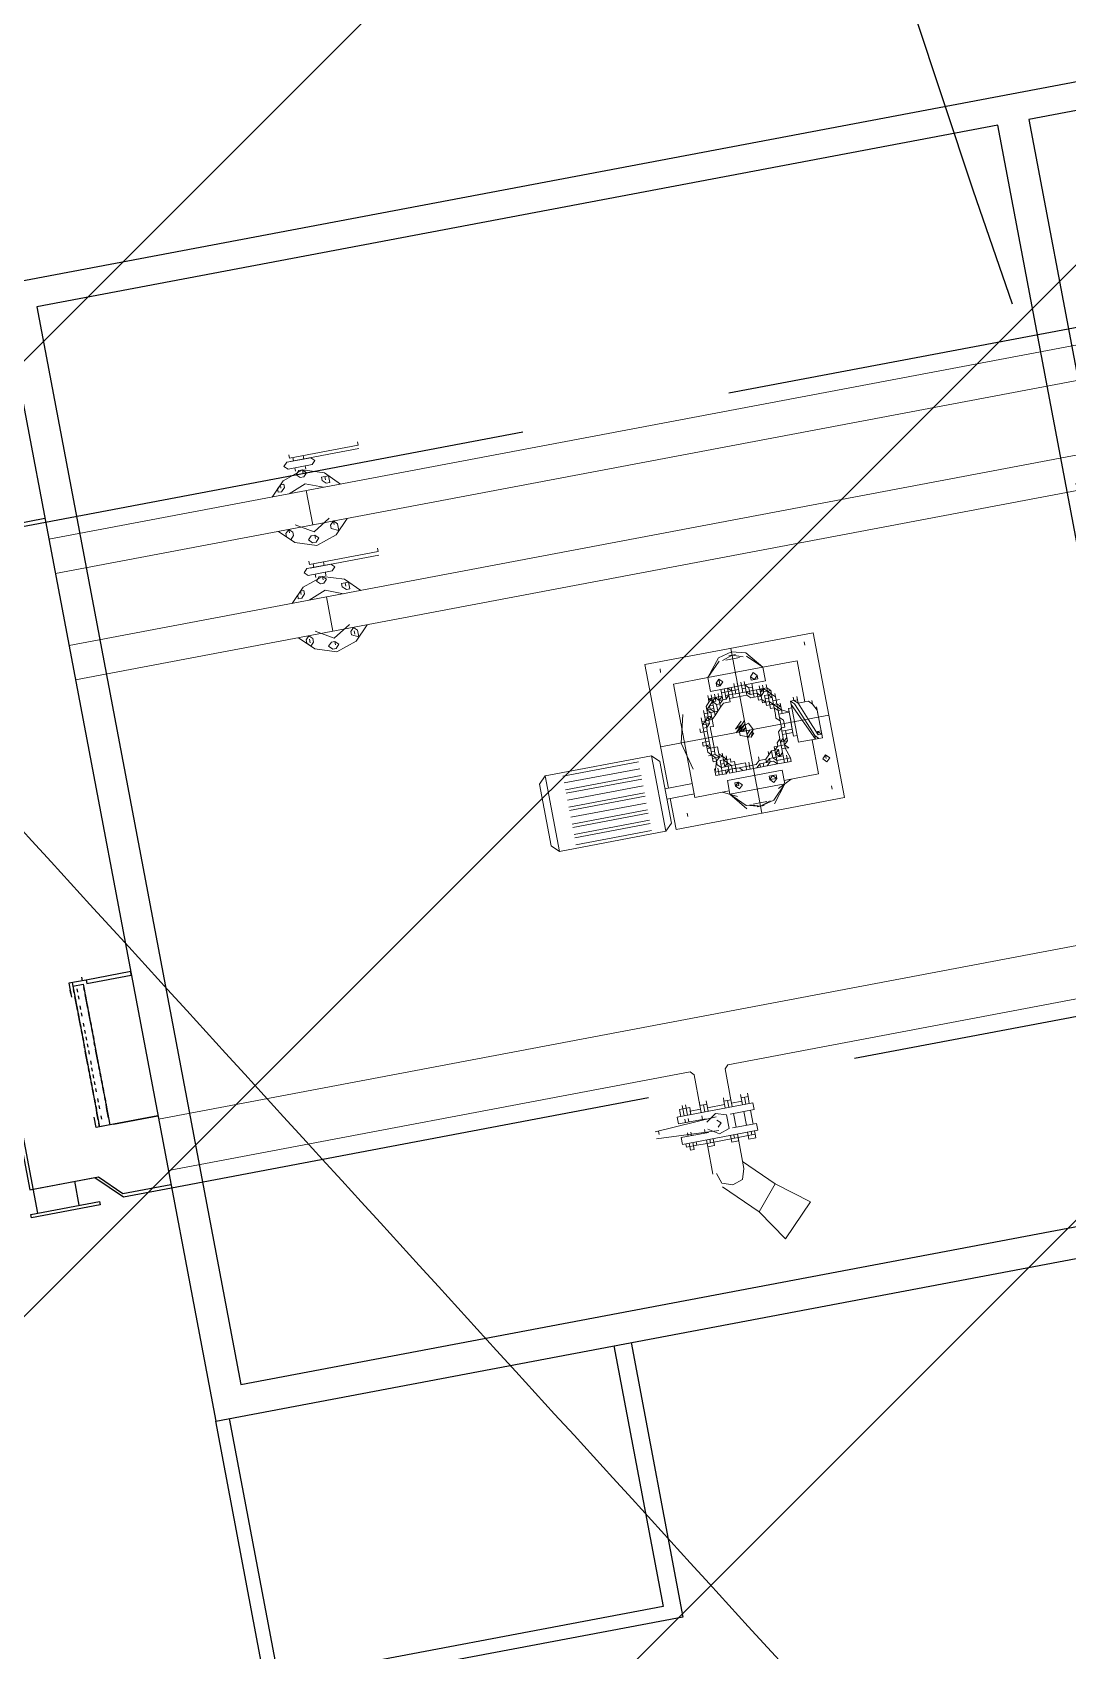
# Model space of a CAD drawing. Extents: x 407440 to 411585, y 6041728 to 6045069.
# Drawn here: x 410417.58 to 410434.59, y 6044292.09 to 6044318.69 of the extents above; entities that cross this region are included whole.
import ezdxf

# ---------------------------------------------------------------- set-up
doc = ezdxf.new("R2010")
doc.units = 0
doc.header["$LTSCALE"] = 5
doc.linetypes.add('foc-TIELINE', pattern=[1.875, 1.25, -0.625])
doc.layers.add('C-WS-T', color=13, linetype='Continuous', lineweight=9)
for name, color, linetype in [('P-BUFFER-PURPLE', 187, 'foc-TIELINE'), ('P-PROPOSED-EXISTING-H', 59, 'Continuous'), ('T-TIE', 201, 'foc-TIELINE')]:
    doc.layers.add(name, color=color, linetype=linetype)
doc.styles.add('80CG', font='ARIALN.TTF', dxfattribs={"height": 10})
doc.dimstyles.new('Compass 5 000', dxfattribs={"dimscale": 5, "dimtxt": 9, "dimasz": 2, "dimexe": 0.2, "dimexo": 0.0625, "dimgap": 0.5, "dimtad": 0, "dimtih": 1, "dimtoh": 1, "dimzin": 0, "dimdsep": 46, "dimtxsty": '80CG', "dimcen": 0.1, "dimse1": 1, "dimse2": 1, "dimclrd": 256, "dimclrt": 256, "dimaunit": 1, "dimadec": 4, "dimazin": 0, "dimtfac": 0.06, "dimtofl": 0, "dimtmove": 0, "dimatfit": 1, "dimfxl": 0.2, "dimtolj": 1, "dimtzin": 0, "dimlwd": -1, "dimarcsym": 0})

# ---------------------------------------------------------------- blocks, each defined once
blk = doc.blocks.new('P-RIG-877')
at = {"layer": 'T-TIE', "linetype": 'ByBlock', "lineweight": 25}
for points in [[(-5.7404, 0.0459), (-9.5405, 0.0459), (-9.5405, -12.2844), (-5.7404, -12.2844)], [(-5.8437, -7.5773), (-9.4486, -7.5773), (-9.4486, -8.8631), (-5.8437, -8.8631)], [(-9.4486, -8.9665), (-9.4486, -12.1811), (-5.8437, -12.1811), (-5.8437, -8.9665)], [(-7.2329, -12.2844), (-7.2443, -12.2844), (-7.2443, -12.4336), (-7.2329, -12.4336)], [(-7.2214, -12.4451), (-7.2099, -12.4451)], [(-7.2214, -12.4451), (-7.2099, -12.4451)], [(-7.164, -12.4451), (-7.1525, -12.4451)], [(-7.164, -12.4451), (-7.1525, -12.4451)], [(-7.141, -12.4451), (-7.1295, -12.4451)], [(-7.1066, -12.4451), (-7.0951, -12.4451)], [(-7.0836, -12.4451), (-7.0721, -12.4451)], [(-7.0836, -12.4451), (-7.0721, -12.4451)], [(-7.0606, -12.4451), (-7.0492, -12.4451)], [(-7.0606, -12.4451), (-7.0492, -12.4451)], [(-7.0377, -12.4451), (-7.0262, -12.4451)], [(-7.0377, -12.4451), (-7.0262, -12.4451)], [(-7.0147, -12.4451), (-7.0032, -12.4451)], [(-7.0147, -12.4451), (-7.0032, -12.4451)], [(-6.9573, -12.4451), (-6.9458, -12.4451)], [(-6.9573, -12.4451), (-6.9458, -12.4451)], [(-6.9344, -12.4451), (-6.9229, -12.4451)], [(-6.9344, -12.4451), (-6.9229, -12.4451)], [(-6.9114, -12.4451), (-6.8999, -12.4451)], [(-6.9114, -12.4451), (-6.8999, -12.4451)], [(-6.854, -12.4451), (-6.8425, -12.4451)], [(-6.854, -12.4451), (-6.8425, -12.4451)], [(-6.831, -12.4451), (-6.8196, -12.4451)], [(-7.2214, -12.4796), (-7.2099, -12.4796)], [(-7.2214, -12.4796), (-7.2099, -12.4796)], [(-7.0836, -12.4796), (-7.0721, -12.4796)], [(-7.0836, -12.4796), (-7.0721, -12.4796)], [(-7.0606, -12.4796), (-7.0492, -12.4796)], [(-7.0606, -12.4796), (-7.0492, -12.4796)], [(-7.0377, -12.4796), (-7.0262, -12.4796)], [(-7.0377, -12.4796), (-7.0262, -12.4796)], [(-6.9573, -12.4796), (-6.9458, -12.4796)], [(-6.9573, -12.4796), (-6.9458, -12.4796)], [(-6.9344, -12.4796), (-6.9229, -12.4796)], [(-6.9344, -12.4796), (-6.9229, -12.4796)], [(-6.9114, -12.4796), (-6.8999, -12.4796)], [(-6.9114, -12.4796), (-6.8999, -12.4796)], [(-6.8884, -12.4796), (-6.877, -12.4796)], [(-6.8884, -12.4796), (-6.877, -12.4796)], [(-6.854, -12.4796), (-6.8425, -12.4796)], [(-6.854, -12.4796), (-6.8425, -12.4796)], [(-6.5096, -12.5255), (-6.5096, -12.7551), (-6.5211, -12.7551), (-6.5211, -12.5255)]]:
    blk.add_lwpolyline(points, close=True, dxfattribs=at)
at = {"layer": 'T-TIE', "linetype": 'ByBlock', "lineweight": 18}
for points in [[(-6.7507, -12.2844), (-6.7507, -6.831), (-6.2226, -6.6473), (-6.2226, -0.62)], [(-6.5785, -10.413), (-6.5785, -7.4854)], [(-7.474, -10.436), (-7.3706, -10.436), (-7.3706, -9.8734), (-7.9217, -9.8734), (-7.9217, -10.436), (-7.5084, -10.436)], [(-7.6462, -10.436), (-7.6462, -9.8734)], [(-7.8873, -9.9079), (-7.8987, -9.9079)], [(-7.5888, -9.9308), (-7.6462, -9.9538), (-7.5888, -9.9308), (-7.5773, -9.9308), (-7.5773, -9.9194), (-7.5888, -9.9308), (-7.5773, -9.9194), (-7.5773, -9.9079), (-7.5888, -9.9079), (-7.6002, -9.9194), (-7.5888, -9.9079), (-7.5888, -9.9194), (-7.6462, -9.9423), (-7.7036, -9.9653), (-7.7036, -9.9423), (-7.8413, -9.9423), (-7.8413, -10.0571)], [(-7.7151, -9.9423), (-7.7036, -9.9423), (-7.7036, -9.9308), (-7.6921, -9.9194), (-7.7036, -9.9194)], [(-7.7151, -9.9882), (-7.7036, -9.9768), (-7.7151, -9.9882), (-7.7036, -9.9882), (-7.5773, -9.9308), (-7.5773, -9.9768), (-7.5773, -9.9882), (-7.6002, -9.9882), (-7.5888, -9.9882)], [(-7.6691, -9.9079), (-7.6921, -9.9194), (-7.6691, -9.9079)], [(-7.6806, -9.9079), (-7.6691, -9.9079)], [(-7.6462, -9.9079), (-7.6347, -9.9079), (-7.6232, -9.9079), (-7.6117, -9.9079), (-7.6002, -9.9079), (-7.5888, -9.9079), (-7.6002, -9.9079), (-7.6117, -9.9079)], [(-7.5773, -9.9423), (-7.4625, -9.9423), (-7.4625, -10.0571)], [(-7.4051, -9.9079), (-7.4166, -9.9079)], [(-7.7265, -9.9768), (-7.7151, -9.9768), (-7.7151, -9.9653), (-7.7265, -9.9653)], [(-7.6806, -9.9997), (-7.6691, -9.9997), (-7.6921, -9.9997), (-7.6921, -9.9882), (-7.7036, -9.9882), (-7.7151, -9.9882), (-7.7151, -9.9768), (-7.7036, -9.9653), (-7.7151, -9.9653), (-7.7036, -9.9653), (-7.7151, -9.9653), (-7.7036, -9.9653)], [(-7.7036, -9.9768), (-7.6462, -9.9538), (-7.7036, -9.9768)], [(-7.6232, -10.0342), (-7.6347, -10.0342), (-7.6232, -10.0456), (-7.6117, -10.0456), (-7.6002, -10.0456), (-7.5888, -10.0456), (-7.6002, -10.0342), (-7.6117, -10.0342), (-7.6232, -10.0342), (-7.6232, -10.0112), (-7.6232, -9.9997), (-7.6002, -9.9997), (-7.6002, -9.9882), (-7.6921, -9.9882)], [(-7.5199, -10.0342), (-7.5314, -10.0342), (-7.5314, -10.0227), (-7.5658, -10.0342), (-7.5773, -10.0342), (-7.5658, -10.0227), (-7.5658, -10.0342), (-7.5773, -10.0342), (-7.5888, -10.0227), (-7.5888, -10.0342), (-7.5888, -10.0227), (-7.5888, -10.0342), (-7.6002, -10.0227), (-7.5888, -10.0227), (-7.5888, -10.0342), (-7.6002, -10.0342), (-7.6117, -10.0342), (-7.6232, -10.0342), (-7.6117, -10.0342), (-7.6117, -10.0227), (-7.6117, -9.9997), (-7.6347, -9.9997), (-7.6232, -9.9997), (-7.6691, -9.9997), (-7.6462, -9.9997), (-7.6576, -9.9997), (-7.6806, -9.9997), (-7.6921, -9.9997)], [(-7.6232, -9.9997), (-7.6462, -9.9997), (-7.6347, -9.9997), (-7.6462, -9.9997)], [(-7.761, -10.0456), (-7.7495, -10.0456), (-7.761, -10.0456), (-7.761, -10.0571), (-7.7725, -10.0686), (-7.761, -10.0571), (-7.7725, -10.0571), (-7.761, -10.0456), (-7.761, -10.0571), (-7.7725, -10.0571), (-7.7725, -10.0686), (-7.761, -10.0686), (-7.7725, -10.0801), (-7.7725, -10.0686), (-7.761, -10.0801), (-7.7725, -10.0801), (-7.7839, -10.0801)], [(-7.738, -10.0686), (-7.7495, -10.0686), (-7.738, -10.0686), (-7.7265, -10.0686), (-7.7151, -10.0686), (-7.7151, -10.0571), (-7.7036, -10.0571), (-7.7036, -10.0456), (-7.7151, -10.0456), (-7.7036, -10.0342), (-7.7151, -10.0342), (-7.7036, -10.0342), (-7.7036, -10.0227), (-7.7036, -10.0342), (-7.7036, -10.0227), (-7.7036, -10.0342), (-7.6921, -10.0227), (-7.6806, -10.0227), (-7.6921, -10.0227)], [(-7.7151, -10.0227), (-7.7036, -10.0227), (-7.6921, -10.0227), (-7.7036, -10.0227), (-7.7151, -10.0342), (-7.7265, -10.0342), (-7.7265, -10.0227), (-7.7265, -10.0342), (-7.7151, -10.0342), (-7.7151, -10.0456), (-7.7265, -10.0456), (-7.738, -10.0456), (-7.7495, -10.0571), (-7.738, -10.0571), (-7.738, -10.0456), (-7.738, -10.0571)], [(-7.7495, -10.0456), (-7.738, -10.0342), (-7.7495, -10.0342)], [(-7.738, -10.0456), (-7.7495, -10.0456)], [(-7.738, -10.0456), (-7.7495, -10.0456)], [(-7.7265, -10.0456), (-7.738, -10.0456)], [(-7.7265, -10.0456), (-7.738, -10.0456)], [(-7.7151, -10.0571), (-7.7265, -10.0571), (-7.7151, -10.0456), (-7.7151, -10.0571), (-7.7036, -10.0571), (-7.7036, -10.0456), (-7.6921, -10.0456), (-7.6806, -10.0456), (-7.6921, -10.0456)], [(-7.7036, -10.0456), (-7.7151, -10.0456)], [(-7.7151, -10.0456), (-7.7036, -10.0456), (-7.7151, -10.0456)], [(-7.6921, -10.0342), (-7.6806, -10.0342), (-7.6691, -10.0342), (-7.6576, -10.0227), (-7.6462, -10.0227), (-7.6347, -10.0227), (-7.6347, -10.0342), (-7.6462, -10.0342), (-7.6576, -10.0342), (-7.6691, -10.0456), (-7.6806, -10.0456)], [(-7.6806, -10.0227), (-7.6806, -10.0342), (-7.6691, -10.0342), (-7.6576, -10.0342)], [(-7.6002, -10.0342), (-7.6117, -10.0342), (-7.6117, -10.0227), (-7.6232, -10.0227)], [(-7.6002, -10.0456), (-7.6117, -10.0456), (-7.6232, -10.0456)], [(-7.6002, -10.0227), (-7.6117, -10.0227), (-7.6002, -10.0227)], [(-7.5658, -10.0686), (-7.5658, -10.0571), (-7.5543, -10.0686), (-7.5658, -10.0686), (-7.5773, -10.0686), (-7.5658, -10.0686), (-7.5543, -10.0686), (-7.5658, -10.0686), (-7.5773, -10.0571), (-7.5888, -10.0571), (-7.6002, -10.0456), (-7.5888, -10.0456), (-7.5888, -10.0342)], [(-7.5773, -10.0342), (-7.5888, -10.0342), (-7.5773, -10.0342)], [(-7.5773, -10.0686), (-7.5773, -10.0571), (-7.5888, -10.0571), (-7.5773, -10.0571), (-7.5773, -10.0456), (-7.5888, -10.0456), (-7.5773, -10.0456), (-7.5888, -10.0456)], [(-7.5658, -10.0342), (-7.5658, -10.0456), (-7.5773, -10.0456), (-7.5773, -10.0342)], [(-7.5543, -10.0456), (-7.5428, -10.0571), (-7.5543, -10.0571)], [(-7.5314, -10.0227), (-7.5199, -10.0227), (-7.5199, -10.0686), (-7.5314, -10.0686), (-7.5428, -10.0686)], [(-7.5428, -10.0342), (-7.5314, -10.0342), (-7.5314, -10.0686), (-7.5314, -10.0571)], [(-7.5199, -10.0456), (-7.5314, -10.0456), (-7.5428, -10.0456)], [(-7.4395, -10.0801), (-7.4625, -10.0342)], [(-7.8413, -10.2408), (-7.8413, -10.0571), (-7.8987, -10.103), (-7.9102, -10.149), (-7.8987, -10.1949), (-7.8413, -10.2408), (-7.8873, -10.1949)], [(-7.4625, -10.2408), (-7.4625, -10.3556), (-7.8413, -10.3556), (-7.8413, -10.2408), (-7.7954, -10.2408), (-7.7954, -10.1604), (-7.7839, -10.1604), (-7.7725, -10.1604), (-7.7725, -10.149), (-7.7839, -10.149), (-7.7954, -10.149), (-7.7839, -10.149), (-7.7839, -10.1604), (-7.7954, -10.1604), (-7.7839, -10.1604), (-7.7954, -10.1604), (-7.8069, -10.1604), (-7.7954, -10.1604), (-7.7954, -10.0571), (-7.8413, -10.0571), (-7.8873, -10.103)], [(-7.7495, -10.103), (-7.761, -10.103), (-7.7839, -10.103), (-7.7725, -10.103), (-7.7725, -10.1145), (-7.7725, -10.103), (-7.761, -10.103), (-7.761, -10.1145), (-7.7725, -10.126), (-7.7725, -10.1375), (-7.7839, -10.1375), (-7.7725, -10.1375), (-7.7839, -10.1375), (-7.7954, -10.1375), (-7.8069, -10.1375), (-7.7954, -10.1375), (-7.7839, -10.1375), (-7.7839, -10.126), (-7.7954, -10.126), (-7.8069, -10.126), (-7.7954, -10.126), (-7.7839, -10.126), (-7.7725, -10.126), (-7.7725, -10.1375), (-7.7725, -10.149), (-7.761, -10.149), (-7.761, -10.1604), (-7.761, -10.1719), (-7.761, -10.1834), (-7.7725, -10.1834), (-7.761, -10.1949), (-7.7725, -10.1949), (-7.7839, -10.1949), (-7.7725, -10.1949), (-7.7839, -10.1949), (-7.7839, -10.1834), (-7.7839, -10.1719), (-7.7954, -10.1834), (-7.7839, -10.1834), (-7.7725, -10.1834), (-7.7839, -10.1834), (-7.7725, -10.1834), (-7.7725, -10.1949), (-7.761, -10.1949)], [(-7.761, -10.149), (-7.761, -10.1375), (-7.761, -10.126), (-7.7725, -10.126), (-7.7725, -10.1145), (-7.7839, -10.1145), (-7.7839, -10.103), (-7.7954, -10.103), (-7.7839, -10.103), (-7.7725, -10.103), (-7.7725, -10.0916), (-7.7725, -10.103)], [(-7.761, -10.0686), (-7.761, -10.0571), (-7.761, -10.0686), (-7.7725, -10.0686), (-7.7839, -10.0686), (-7.7725, -10.0686), (-7.761, -10.0686), (-7.7495, -10.0801), (-7.7495, -10.0916), (-7.738, -10.0916), (-7.738, -10.0801), (-7.7265, -10.0686), (-7.7265, -10.0801), (-7.738, -10.0801), (-7.7495, -10.0801), (-7.761, -10.0801), (-7.7495, -10.0801)], [(-7.7725, -10.0571), (-7.7839, -10.0571)], [(-7.7725, -10.0571), (-7.7839, -10.0571)], [(-7.761, -10.103), (-7.7839, -10.103), (-7.761, -10.103)], [(-7.7725, -10.0801), (-7.7495, -10.0801), (-7.761, -10.0916), (-7.7495, -10.0916), (-7.761, -10.0916), (-7.7495, -10.0916), (-7.7495, -10.103), (-7.7495, -10.1145), (-7.761, -10.126)], [(-7.7725, -10.0916), (-7.761, -10.0916)], [(-7.761, -10.103), (-7.761, -10.1145)], [(-7.7495, -10.0571), (-7.7495, -10.0686), (-7.7495, -10.0571)], [(-7.7265, -10.0686), (-7.7265, -10.0571), (-7.738, -10.0571), (-7.7495, -10.0571)], [(-7.7495, -10.0686), (-7.738, -10.0686), (-7.7495, -10.0686)], [(-7.738, -10.0686), (-7.738, -10.0571), (-7.738, -10.0686)], [(-7.5543, -10.0686), (-7.5543, -10.0571), (-7.5428, -10.0571), (-7.5543, -10.0571), (-7.5658, -10.0571)], [(-7.5658, -10.0801), (-7.5658, -10.0686), (-7.5658, -10.0801)], [(-7.5543, -10.0916), (-7.5658, -10.0801), (-7.5543, -10.0801), (-7.5428, -10.0801)], [(-7.5543, -10.0801), (-7.5658, -10.0801)], [(-7.5314, -10.0916), (-7.5428, -10.0916), (-7.5314, -10.0916), (-7.5314, -10.103), (-7.5428, -10.103), (-7.5543, -10.0916), (-7.5658, -10.0916)], [(-7.5314, -10.126), (-7.5199, -10.126), (-7.5199, -10.1375), (-7.5314, -10.126), (-7.5314, -10.1145), (-7.5199, -10.1145), (-7.5199, -10.126), (-7.5199, -10.103), (-7.5199, -10.2064), (-7.5199, -10.1719), (-7.5199, -10.1834), (-7.5314, -10.1949), (-7.5314, -10.1834), (-7.5314, -10.1719), (-7.5428, -10.1719), (-7.5428, -10.1834), (-7.5428, -10.1949), (-7.5428, -10.2064), (-7.5543, -10.2064), (-7.5543, -10.2178), (-7.5658, -10.2178), (-7.5658, -10.2293), (-7.5543, -10.2293), (-7.5658, -10.2408)], [(-7.5428, -10.0916), (-7.5428, -10.0801), (-7.5428, -10.0916), (-7.5314, -10.103), (-7.5314, -10.0801), (-7.5199, -10.0686), (-7.5199, -10.0801), (-7.5199, -10.0916), (-7.5199, -10.103), (-7.5314, -10.0916), (-7.5314, -10.0801)], [(-7.5428, -10.126), (-7.5428, -10.1145), (-7.5428, -10.103)], [(-7.5314, -10.103), (-7.5314, -10.1145), (-7.5314, -10.103)], [(-7.3936, -10.1949), (-7.451, -10.2408), (-7.4051, -10.1949), (-7.3936, -10.149), (-7.4051, -10.103), (-7.451, -10.0571), (-7.3936, -10.103)], [(-7.9217, -10.149), (-7.3706, -10.149)], [(-7.8873, -10.1145), (-7.8987, -10.149), (-7.8873, -10.1834)], [(-7.8987, -10.1604), (-7.8987, -10.1375)], [(-7.8873, -10.126), (-7.8873, -10.1719), (-7.8873, -10.126)], [(-7.7839, -10.1145), (-7.7954, -10.126), (-7.7839, -10.126), (-7.7954, -10.126), (-7.8069, -10.126)], [(-7.7725, -10.1604), (-7.7839, -10.1604), (-7.7725, -10.1604), (-7.7839, -10.1604), (-7.7839, -10.149), (-7.7954, -10.149), (-7.8069, -10.149)], [(-7.7954, -10.149), (-7.7954, -10.1375), (-7.7954, -10.149)], [(-7.7954, -10.149), (-7.7839, -10.149), (-7.7954, -10.149)], [(-7.761, -10.1719), (-7.7725, -10.1719), (-7.7725, -10.1604), (-7.7725, -10.1719), (-7.7839, -10.1719), (-7.7725, -10.1719), (-7.7725, -10.1834), (-7.7839, -10.1834), (-7.7954, -10.1834), (-7.7839, -10.1834), (-7.7725, -10.1834)], [(-7.7839, -10.1604), (-7.7954, -10.1604)], [(-7.7839, -10.126), (-7.7725, -10.126), (-7.7839, -10.126)], [(-7.7839, -10.1375), (-7.7839, -10.126), (-7.7725, -10.126)], [(-7.7839, -10.1375), (-7.7725, -10.1375), (-7.7839, -10.1375)], [(-7.7839, -10.1604), (-7.7725, -10.1604), (-7.7839, -10.1604)], [(-7.7839, -10.1719), (-7.7839, -10.1604), (-7.7839, -10.1719)], [(-7.6462, -10.1834), (-7.6806, -10.149), (-7.6462, -10.1834), (-7.6691, -10.149), (-7.6462, -10.1719), (-7.6691, -10.149), (-7.6462, -10.1719), (-7.6691, -10.149)], [(-7.6576, -10.1719), (-7.6691, -10.1604), (-7.6576, -10.1834), (-7.6806, -10.1604)], [(-7.6462, -10.1604), (-7.6462, -10.149), (-7.6576, -10.149), (-7.6462, -10.1604), (-7.6576, -10.149), (-7.6462, -10.1604), (-7.6576, -10.149), (-7.6462, -10.1719)], [(-7.6462, -10.126), (-7.6232, -10.149), (-7.6462, -10.126), (-7.6232, -10.149), (-7.6462, -10.126), (-7.6232, -10.149), (-7.6462, -10.126), (-7.6232, -10.149)], [(-7.6462, -10.1375), (-7.6347, -10.149), (-7.6462, -10.1375), (-7.6347, -10.149), (-7.6462, -10.1375), (-7.6347, -10.149)], [(-7.6347, -10.126), (-7.6232, -10.1375), (-7.6347, -10.126)], [(-7.5314, -10.1719), (-7.5199, -10.1719), (-7.5199, -10.1604), (-7.5199, -10.149), (-7.5314, -10.149), (-7.5314, -10.1375), (-7.5428, -10.126), (-7.5543, -10.126)], [(-7.5314, -10.149), (-7.5428, -10.149)], [(-7.5428, -10.1604), (-7.5314, -10.1604), (-7.5199, -10.1604), (-7.5199, -10.1719), (-7.5314, -10.1719), (-7.5314, -10.1604)], [(-7.5314, -10.149), (-7.5314, -10.1604), (-7.5314, -10.149)], [(-7.5199, -10.149), (-7.5199, -10.1604), (-7.5199, -10.149)], [(-7.4051, -10.1834), (-7.3936, -10.149), (-7.4051, -10.1145)], [(-7.4051, -10.1719), (-7.4051, -10.126), (-7.4051, -10.1719)], [(-7.3936, -10.1375), (-7.3936, -10.1604)], [(-7.7725, -10.2064), (-7.761, -10.2064), (-7.761, -10.2178), (-7.7495, -10.2178), (-7.761, -10.2064), (-7.7839, -10.2064), (-7.7725, -10.2064), (-7.7725, -10.2178), (-7.761, -10.2178), (-7.7495, -10.2178), (-7.761, -10.2178), (-7.7725, -10.2064), (-7.7839, -10.2064), (-7.7954, -10.2064), (-7.7839, -10.2064), (-7.7839, -10.1949), (-7.7954, -10.1949), (-7.7839, -10.1949), (-7.7954, -10.1949), (-7.7839, -10.1949)], [(-7.7839, -10.1834), (-7.7725, -10.1834), (-7.7725, -10.1949)], [(-7.761, -10.1949), (-7.7839, -10.1949), (-7.761, -10.1949)], [(-7.761, -10.1834), (-7.7495, -10.1834), (-7.7495, -10.1949), (-7.7495, -10.2064), (-7.738, -10.2178), (-7.7495, -10.2178), (-7.761, -10.2178)], [(-7.761, -10.1949), (-7.761, -10.2064), (-7.761, -10.1949)], [(-7.761, -10.2064), (-7.7495, -10.2178)], [(-7.7495, -10.2178), (-7.761, -10.2064)], [(-7.5314, -10.2064), (-7.5428, -10.2064), (-7.5428, -10.2178)], [(-7.5314, -10.1949), (-7.5314, -10.2293), (-7.5314, -10.2178), (-7.5199, -10.2178)], [(-7.7265, -10.2408), (-7.7265, -10.2293), (-7.738, -10.2293), (-7.7495, -10.2293), (-7.7495, -10.2178), (-7.7495, -10.2293), (-7.761, -10.2408), (-7.7725, -10.2293), (-7.761, -10.2293), (-7.7725, -10.2293), (-7.7839, -10.2293), (-7.7725, -10.2293), (-7.7725, -10.2408), (-7.761, -10.2523), (-7.7725, -10.2408), (-7.761, -10.2523), (-7.7725, -10.2523), (-7.761, -10.2523), (-7.7725, -10.2523), (-7.7839, -10.2523)], [(-7.7725, -10.2178), (-7.7839, -10.2178)], [(-7.7725, -10.2408), (-7.761, -10.2408), (-7.7725, -10.2408), (-7.7839, -10.2408), (-7.7725, -10.2408), (-7.761, -10.2408), (-7.7725, -10.2523)], [(-7.7725, -10.2293), (-7.761, -10.2293)], [(-7.7725, -10.2408), (-7.7725, -10.2523), (-7.7725, -10.2408)], [(-7.761, -10.2408), (-7.7495, -10.2523), (-7.761, -10.2408)], [(-7.738, -10.2293), (-7.7495, -10.2293)], [(-7.7036, -10.2638), (-7.7151, -10.2638), (-7.7036, -10.2638), (-7.7151, -10.2523), (-7.7036, -10.2523), (-7.7151, -10.2408), (-7.7265, -10.2408), (-7.738, -10.2408), (-7.7265, -10.2408), (-7.738, -10.2408), (-7.7495, -10.2408), (-7.738, -10.2408), (-7.7495, -10.2408), (-7.738, -10.2408), (-7.7495, -10.2408)], [(-7.7495, -10.2408), (-7.7495, -10.2523), (-7.7495, -10.2408)], [(-7.7495, -10.2523), (-7.738, -10.2638), (-7.7495, -10.2523)], [(-7.738, -10.2523), (-7.7495, -10.2523)], [(-7.738, -10.2638), (-7.7495, -10.2638)], [(-7.738, -10.2638), (-7.7495, -10.2638)], [(-7.738, -10.2178), (-7.7265, -10.2293), (-7.7151, -10.2408)], [(-7.738, -10.2408), (-7.738, -10.2523), (-7.7265, -10.2408), (-7.7265, -10.2523), (-7.7151, -10.2523), (-7.7151, -10.2638), (-7.7151, -10.2753), (-7.7265, -10.2753), (-7.7151, -10.2753)], [(-7.7265, -10.2638), (-7.7265, -10.2523), (-7.738, -10.2638)], [(-7.7265, -10.2638), (-7.738, -10.2638)], [(-7.7265, -10.2638), (-7.738, -10.2638), (-7.7265, -10.2638)], [(-7.7036, -10.2523), (-7.7151, -10.2523), (-7.7151, -10.2638), (-7.7036, -10.2638), (-7.7151, -10.2523), (-7.7265, -10.2523), (-7.7265, -10.2638), (-7.7151, -10.2638), (-7.7265, -10.2638), (-7.7151, -10.2638), (-7.7036, -10.2638), (-7.7036, -10.2523), (-7.6806, -10.2523), (-7.6806, -10.2638), (-7.6691, -10.2638), (-7.6576, -10.2638), (-7.6462, -10.2638)], [(-7.6921, -10.2753), (-7.6921, -10.2867), (-7.6806, -10.2867), (-7.6921, -10.2867), (-7.7036, -10.2867), (-7.7151, -10.2867), (-7.7036, -10.2867), (-7.7036, -10.2753), (-7.7036, -10.2867), (-7.7036, -10.2753), (-7.7151, -10.2753), (-7.7265, -10.2753), (-7.7265, -10.2638), (-7.7265, -10.2753), (-7.7265, -10.2638), (-7.7151, -10.2638), (-7.7151, -10.2523), (-7.7265, -10.2523)], [(-7.7036, -10.2753), (-7.7151, -10.2638), (-7.7036, -10.2638), (-7.7036, -10.2753), (-7.7036, -10.2638), (-7.7036, -10.2753), (-7.6921, -10.2753), (-7.6806, -10.2753), (-7.6806, -10.2867), (-7.6691, -10.2867), (-7.6462, -10.2867), (-7.6462, -10.2982), (-7.6462, -10.2867), (-7.6462, -10.2982), (-7.6462, -10.2867), (-7.6691, -10.2867), (-7.6806, -10.2867), (-7.6921, -10.2867)], [(-7.6806, -10.2982), (-7.6691, -10.2982), (-7.6691, -10.2867), (-7.6691, -10.2982), (-7.6691, -10.2867), (-7.6691, -10.2982), (-7.6691, -10.2867), (-7.6806, -10.2867), (-7.6921, -10.2867), (-7.6806, -10.2867), (-7.6921, -10.2867), (-7.7036, -10.2867), (-7.7036, -10.2753), (-7.6921, -10.2867), (-7.6921, -10.2753), (-7.7036, -10.2753), (-7.7036, -10.2638), (-7.6921, -10.2638), (-7.7036, -10.2638), (-7.6921, -10.2638), (-7.6806, -10.2753), (-7.6691, -10.2753), (-7.6806, -10.2753)], [(-7.6921, -10.2753), (-7.6921, -10.2638), (-7.6921, -10.2753)], [(-7.6347, -10.2638), (-7.6462, -10.2638), (-7.6347, -10.2638), (-7.6232, -10.2638), (-7.6117, -10.2638), (-7.6002, -10.2638), (-7.6117, -10.2638), (-7.6117, -10.2753), (-7.6117, -10.2523)], [(-7.5888, -10.2638), (-7.5773, -10.2523), (-7.5888, -10.2638), (-7.5888, -10.2753), (-7.6002, -10.2867), (-7.6117, -10.2867), (-7.6232, -10.2867), (-7.6117, -10.2753), (-7.6232, -10.2753), (-7.6232, -10.2867), (-7.6232, -10.2982), (-7.6232, -10.2867), (-7.6232, -10.2982), (-7.6347, -10.2982), (-7.6347, -10.2867), (-7.6462, -10.2867), (-7.6347, -10.2867), (-7.6232, -10.2867), (-7.6117, -10.2867), (-7.6232, -10.2867), (-7.6347, -10.2867), (-7.6347, -10.2982), (-7.6232, -10.2982), (-7.6347, -10.2982)], [(-7.5888, -10.2867), (-7.5888, -10.2753), (-7.6002, -10.2753), (-7.6117, -10.2753), (-7.6117, -10.2867), (-7.6117, -10.2753), (-7.6232, -10.2753), (-7.6347, -10.2753), (-7.6232, -10.2753), (-7.6117, -10.2753), (-7.6002, -10.2753), (-7.6002, -10.2638), (-7.5888, -10.2638), (-7.5888, -10.2753), (-7.5773, -10.2753), (-7.5773, -10.2638), (-7.5658, -10.2638), (-7.5773, -10.2523), (-7.5773, -10.2408), (-7.5658, -10.2408), (-7.5658, -10.2523), (-7.5543, -10.2523), (-7.5428, -10.2523), (-7.5428, -10.2408), (-7.5428, -10.2523), (-7.5314, -10.2523), (-7.5199, -10.2523)], [(-7.5543, -10.2523), (-7.5543, -10.2408), (-7.5428, -10.2408), (-7.5543, -10.2408), (-7.5658, -10.2408), (-7.5773, -10.2408), (-7.5888, -10.2523), (-7.6002, -10.2523), (-7.6117, -10.2523), (-7.6002, -10.2523)], [(-7.6002, -10.2638), (-7.5888, -10.2638), (-7.6002, -10.2638)], [(-7.5773, -10.2408), (-7.5888, -10.2408)], [(-7.5773, -10.2408), (-7.5888, -10.2408)], [(-7.5773, -10.2753), (-7.5773, -10.2638), (-7.5773, -10.2523), (-7.5888, -10.2523)], [(-7.5658, -10.2753), (-7.5658, -10.2638), (-7.5658, -10.2753), (-7.5773, -10.2753), (-7.5658, -10.2753), (-7.5773, -10.2753), (-7.5888, -10.2753), (-7.5773, -10.2753), (-7.5888, -10.2753), (-7.5773, -10.2638), (-7.5658, -10.2638)], [(-7.5773, -10.2408), (-7.5658, -10.2293), (-7.5658, -10.2408), (-7.5658, -10.2523)], [(-7.5658, -10.2293), (-7.5543, -10.2293), (-7.5428, -10.2408)], [(-7.5543, -10.2408), (-7.5658, -10.2408)], [(-7.5543, -10.2408), (-7.5658, -10.2408)], [(-7.5658, -10.2523), (-7.5543, -10.2523), (-7.5658, -10.2523)], [(-7.5314, -10.2178), (-7.5428, -10.2178), (-7.5543, -10.2293), (-7.5428, -10.2293), (-7.5314, -10.2293), (-7.5314, -10.2408), (-7.5199, -10.2408), (-7.5199, -10.2753), (-7.5314, -10.2753), (-7.5428, -10.2753)], [(-7.5199, -10.2638), (-7.5314, -10.2638), (-7.5428, -10.2638)], [(-7.4625, -10.2638), (-7.4395, -10.2178)], [(-6.0848, -10.2293), (-5.9815, -10.3327)], [(-7.6232, -10.2867), (-7.6232, -10.2753), (-7.6347, -10.2753), (-7.6462, -10.2753), (-7.6576, -10.2753), (-7.6691, -10.2753), (-7.6806, -10.2753), (-7.6806, -10.2867), (-7.6921, -10.2867), (-7.7036, -10.2867)], [(-7.6691, -10.2753), (-7.6576, -10.2753), (-7.6691, -10.2753)], [(-7.6691, -10.2753), (-7.6691, -10.2867), (-7.6691, -10.2753), (-7.6691, -10.2867)], [(-7.6576, -10.2753), (-7.6462, -10.2753), (-7.6576, -10.2753)], [(-7.6117, -10.2867), (-7.6232, -10.2867), (-7.6347, -10.2867), (-7.6462, -10.2867), (-7.6347, -10.2867)], [(-7.6347, -10.2867), (-7.6347, -10.2753), (-7.6347, -10.2867)], [(-7.6117, -10.2753), (-7.6117, -10.2867), (-7.6117, -10.2753)], [(-7.738, -10.3441), (-7.6462, -10.3671), (-7.5543, -10.3441)], [(-7.8873, -10.3901), (-7.8987, -10.3901)], [(-7.4051, -10.3901), (-7.4166, -10.3901)], [(-6.5785, -12.2844), (-6.5785, -10.5393)], [(-8.8057, -11.2282), (-8.8172, -11.2282)], [(-8.4498, -11.2282), (-8.4613, -11.2282)], [(-8.6909, -11.3085), (-8.7368, -11.3544), (-8.7598, -11.4233), (-8.7368, -11.4922), (-8.6909, -11.5381)], [(-8.5761, -11.5381), (-8.5302, -11.4922), (-8.5072, -11.4233), (-8.5302, -11.3544), (-8.5761, -11.3085)], [(-8.335, -11.3085), (-8.3809, -11.3544), (-8.4039, -11.4233), (-8.3809, -11.4922), (-8.335, -11.5381)], [(-8.2202, -11.5381), (-8.1743, -11.4922), (-8.1513, -11.4233), (-8.1743, -11.3544), (-8.2202, -11.3085)], [(-8.7139, -11.3544), (-8.7254, -11.3544)], [(-8.6909, -11.3659), (-8.7139, -11.4233), (-8.6909, -11.4807)], [(-8.5876, -11.4807), (-8.5531, -11.4233), (-8.5876, -11.3659)], [(-8.5646, -11.3544), (-8.5761, -11.3544)], [(-8.358, -11.3544), (-8.3695, -11.3544)], [(-8.335, -11.3659), (-8.358, -11.4233), (-8.335, -11.4807)], [(-8.2317, -11.4807), (-8.1972, -11.4233), (-8.2317, -11.3659)], [(-8.1972, -11.3544), (-8.2087, -11.3544)], [(-8.7942, -11.4118), (-8.8057, -11.4118)], [(-8.7483, -11.4233), (-8.7598, -11.4233)], [(-8.6909, -11.4233), (-8.5761, -11.4233)], [(-8.5302, -11.4233), (-8.5417, -11.4233)], [(-8.4383, -11.4118), (-8.4498, -11.4118)], [(-8.3924, -11.4233), (-8.4039, -11.4233)], [(-8.335, -11.4233), (-8.2202, -11.4233)], [(-8.1743, -11.4233), (-8.1858, -11.4233)], [(-8.8057, -11.4578), (-8.8172, -11.4578)], [(-8.7942, -11.4463), (-8.8057, -11.4463)], [(-8.4498, -11.4578), (-8.4613, -11.4578)], [(-8.4383, -11.4463), (-8.4498, -11.4463)], [(-8.7139, -11.5037), (-8.7254, -11.5037)], [(-8.5646, -11.5037), (-8.5761, -11.5037)], [(-8.358, -11.5037), (-8.3695, -11.5037)], [(-8.1972, -11.5037), (-8.2087, -11.5037)]]:
    blk.add_lwpolyline(points, dxfattribs=at)
at = {"layer": 'T-TIE', "linetype": 'ByBlock', "lineweight": 5}
for points in [[(-8.6909, -12.2844), (-8.6909, -1.1366)], [(-8.5761, -12.2844), (-8.5761, -1.1366)], [(-8.335, -12.2844), (-8.335, -1.1366)], [(-8.2202, -12.2844), (-8.2202, -1.1366)], [(-6.1652, -10.3327), (-6.0848, -10.2293)], [(-7.5084, -10.3556), (-7.5084, -10.4475)], [(-7.474, -10.4475), (-7.474, -10.3556)], [(-6.4637, -10.3671), (-6.4751, -10.3671), (-6.4637, -10.3671), (-6.4407, -10.3671)], [(-6.4177, -10.5163), (-6.4177, -10.6082), (-6.4407, -10.6082), (-6.4407, -10.3556), (-6.4177, -10.3556), (-6.4177, -10.436)], [(-6.3718, -10.3671), (-6.4177, -10.3671)], [(-6.3718, -10.436), (-6.3718, -10.3556), (-6.3488, -10.3556), (-6.3488, -10.6082), (-6.3718, -10.6082), (-6.3718, -10.5163)], [(-6.3488, -10.3671), (-6.3374, -10.3671), (-6.3488, -10.3671)], [(-6.3374, -10.3901), (-6.3488, -10.3901), (-6.3374, -10.3901), (-6.3259, -10.3901), (-6.3259, -10.3671), (-6.3374, -10.3671), (-6.3374, -10.3786), (-6.3488, -10.3786)], [(-6.3488, -10.3671), (-6.3374, -10.3671)], [(-6.257, -10.4245), (-6.1652, -10.3327), (-6.0848, -10.4015), (-5.9815, -10.3327)], [(-6.5785, -10.413), (-6.567, -10.4245), (-6.4637, -10.4245), (-6.4407, -10.4245)], [(-6.4522, -10.5049), (-6.4522, -10.4475), (-6.4637, -10.4475), (-6.4751, -10.4475), (-6.4637, -10.4475), (-6.4637, -10.4245), (-6.4751, -10.4245), (-6.4637, -10.4245)], [(-6.4637, -10.3786), (-6.4407, -10.3786)], [(-6.4407, -10.3901), (-6.4522, -10.3901), (-6.4522, -10.4245), (-6.4637, -10.4245), (-6.4637, -10.4475), (-6.4407, -10.4475)], [(-6.3718, -10.3901), (-6.4177, -10.3901)], [(-6.3718, -10.4245), (-6.4177, -10.4245)], [(-6.3374, -10.3786), (-6.3374, -10.3901), (-6.3488, -10.3901), (-6.3374, -10.3901), (-6.3374, -10.4245), (-6.3488, -10.4245), (-6.3374, -10.4245), (-6.3374, -10.436), (-6.3488, -10.436)], [(-6.3374, -10.4475), (-6.3259, -10.4475), (-6.3259, -10.4245), (-6.3374, -10.4245), (-6.234, -10.4245), (-6.1996, -10.436), (-6.1881, -10.4704), (-6.1996, -10.5049), (-6.234, -10.5163)], [(-6.1881, -10.5049), (-6.0848, -10.4015)], [(-7.3706, -10.4704), (-7.3936, -10.4475), (-7.6002, -10.4475), (-7.6232, -10.4704)], [(-7.6232, -10.8263), (-7.3706, -10.8263), (-7.3706, -10.4704), (-7.6232, -10.4704), (-7.6232, -10.8263), (-7.6002, -10.8493), (-7.3936, -10.8493), (-7.3706, -10.8263)], [(-6.4637, -10.436), (-6.4407, -10.436)], [(-6.3833, -10.5163), (-6.3603, -10.4819), (-6.3718, -10.4475), (-6.4177, -10.4475), (-6.4292, -10.4819), (-6.4062, -10.5163)], [(-6.3833, -10.4819), (-6.3948, -10.4704), (-6.4062, -10.4819)], [(-6.3374, -10.436), (-6.3374, -10.4475), (-6.3488, -10.4475), (-6.3374, -10.4475), (-6.3374, -10.5049), (-6.3259, -10.5049), (-6.3259, -10.5278)], [(-7.6117, -10.7689), (-7.6117, -10.5163)], [(-7.5888, -10.7689), (-7.5888, -10.5163)], [(-7.5658, -10.7689), (-7.5658, -10.5163)], [(-7.5543, -10.7689), (-7.5543, -10.5163)], [(-7.5314, -10.7689), (-7.5314, -10.5163)], [(-7.5084, -10.7689), (-7.5084, -10.5163)], [(-7.4969, -10.7689), (-7.4969, -10.5163)], [(-7.474, -10.7689), (-7.474, -10.5163)], [(-7.451, -10.7689), (-7.451, -10.5163)], [(-7.4395, -10.7689), (-7.4395, -10.5163)], [(-7.4166, -10.7689), (-7.4166, -10.5163)], [(-7.4051, -10.7689), (-7.4051, -10.5163)], [(-7.3821, -10.7689), (-7.3821, -10.5163)], [(-6.5785, -10.5393), (-6.567, -10.5278), (-6.4637, -10.5278), (-6.4751, -10.5278), (-6.4637, -10.5278)], [(-6.4407, -10.5049), (-6.4637, -10.5049), (-6.4637, -10.5278), (-6.4637, -10.5049), (-6.4751, -10.5049)], [(-6.4637, -10.5163), (-6.4407, -10.5163)], [(-6.4637, -10.5278), (-6.4407, -10.5278), (-6.4637, -10.5278)], [(-6.4522, -10.5278), (-6.4522, -10.5623), (-6.4407, -10.5623), (-6.4637, -10.5623), (-6.4637, -10.5967), (-6.4407, -10.5967)], [(-6.4177, -10.5278), (-6.4292, -10.5278)], [(-6.4062, -10.6886), (-6.4177, -10.4819)], [(-6.3718, -10.4819), (-6.3833, -10.6886)], [(-6.3718, -10.5278), (-6.3833, -10.5278)], [(-6.3488, -10.5049), (-6.3374, -10.5049), (-6.3374, -10.5163), (-6.3488, -10.5163)], [(-6.3374, -10.5163), (-6.3374, -10.5278), (-6.3488, -10.5278), (-6.3374, -10.5278), (-6.3488, -10.5278)], [(-6.234, -10.5278), (-6.3259, -10.5278), (-6.3374, -10.5278), (-6.3374, -10.5623), (-6.3488, -10.5623), (-6.3374, -10.5623), (-6.3374, -10.5738), (-6.3488, -10.5738)], [(-6.4637, -10.5738), (-6.4751, -10.5738)], [(-6.4637, -10.5852), (-6.4751, -10.5852)], [(-6.4407, -10.5738), (-6.4637, -10.5738), (-6.4637, -10.5852), (-6.4407, -10.5852)], [(-6.4177, -10.5738), (-6.4292, -10.5738)], [(-6.4177, -10.5852), (-6.4292, -10.5852)], [(-6.3718, -10.5738), (-6.3833, -10.5738)], [(-6.3718, -10.5852), (-6.3833, -10.5852)], [(-6.3488, -10.5852), (-6.3374, -10.5852), (-6.3374, -10.5738), (-6.3259, -10.5738), (-6.3259, -10.5852), (-6.3374, -10.5852), (-6.3374, -10.5967), (-6.3488, -10.5967)], [(-6.3948, -10.6771), (-6.4062, -10.6771)], [(-8.8057, -11.2282), (-8.8057, -11.4578)], [(-8.7942, -11.4578), (-8.7942, -11.2282)], [(-8.4498, -11.2282), (-8.4498, -11.4578)], [(-8.4383, -11.4578), (-8.4383, -11.2282)], [(-8.7713, -11.4118), (-8.7598, -11.4118)], [(-8.4154, -11.4118), (-8.4039, -11.4118)], [(-8.7713, -11.4463), (-8.7598, -11.4463)], [(-8.4154, -11.4463), (-8.4039, -11.4463)]]:
    blk.add_lwpolyline(points, dxfattribs=at)
at = {"layer": 'T-TIE', "linetype": 'ByBlock', "lineweight": 25}
for points in [[(-8.7483, -9.9997), (-8.7483, -8.6105)], [(-6.5211, -8.6105), (-6.5211, -9.9997)], [(-8.7598, -12.2844), (-8.7598, -12.4451), (-8.6794, -12.5255), (-8.6794, -12.7436), (-6.6014, -12.7436), (-6.6014, -12.5255), (-6.5211, -12.4451), (-6.5211, -12.2844), (-6.5211, -10.6886)], [(-8.6794, -12.7321), (-8.6794, -12.514), (-8.7483, -12.4451), (-8.7483, -12.2844), (-8.7483, -10.6886)], [(-5.7404, -10.8952), (-4.8219, -10.8952), (-4.8219, -12.2844), (-5.7404, -12.2844)], [(-5.7404, -10.9526), (-4.8678, -10.9526), (-4.8678, -12.2385), (-5.7404, -12.2385)], [(-6.7622, -12.4336), (-6.7622, -12.2844), (-6.7622, -12.4336)], [(-6.6014, -12.7321), (-6.6014, -12.514), (-6.5325, -12.4451), (-6.5325, -12.2844)], [(-7.2443, -12.4451), (-7.2558, -12.4451)], [(-7.2443, -12.4336), (-7.2443, -12.491), (-7.1984, -12.491)], [(-7.2329, -12.4796), (-7.2329, -12.4451), (-6.7622, -12.4451), (-6.7622, -12.4796)], [(-7.164, -12.4451), (-7.1755, -12.4451), (-7.1869, -12.4451), (-7.1984, -12.4451), (-7.1869, -12.4451), (-7.1984, -12.4451), (-7.1869, -12.4451)], [(-7.1066, -12.4451), (-7.0951, -12.4451), (-7.1066, -12.4451), (-7.1181, -12.4451), (-7.1295, -12.4451), (-7.141, -12.4451), (-7.1295, -12.4451)], [(-7.0721, -12.4451), (-7.0836, -12.4451)], [(-6.9803, -12.4451), (-6.9688, -12.4451), (-6.9803, -12.4451), (-6.9688, -12.4451), (-6.9803, -12.4451), (-6.9918, -12.4451), (-7.0032, -12.4451)], [(-6.8655, -12.4451), (-6.877, -12.4451), (-6.8884, -12.4451), (-6.877, -12.4451), (-6.8884, -12.4451), (-6.877, -12.4451)], [(-6.7966, -12.4451), (-6.7851, -12.4451), (-6.7966, -12.4451), (-6.7851, -12.4451), (-6.7966, -12.4451), (-6.8081, -12.4451), (-6.8196, -12.4451), (-6.831, -12.4451), (-6.8196, -12.4451)], [(-6.7622, -12.4336), (-6.7622, -12.491), (-6.7966, -12.491)], [(-7.2443, -12.4796), (-7.2329, -12.4796), (-7.2099, -12.4796), (-6.7966, -12.4796), (-6.7851, -12.4796), (-6.7966, -12.4796), (-6.7851, -12.4796), (-6.7966, -12.4796), (-6.8081, -12.4796), (-6.8196, -12.4796), (-6.831, -12.4796), (-6.8196, -12.4796), (-6.831, -12.4796), (-6.8196, -12.4796)], [(-7.2099, -12.4681), (-7.2214, -12.4681)], [(-7.2099, -12.491), (-7.2214, -12.491)], [(-7.1869, -12.4681), (-7.1984, -12.4681)], [(-7.164, -12.4796), (-7.1525, -12.4796), (-7.164, -12.4796), (-7.1525, -12.4796), (-7.164, -12.4796), (-7.1755, -12.4796), (-7.1869, -12.4796), (-7.1984, -12.4796), (-7.1869, -12.4796), (-7.1984, -12.4796), (-7.1869, -12.4796)], [(-7.1525, -12.4681), (-7.164, -12.4681)], [(-7.1295, -12.4681), (-7.141, -12.4681)], [(-7.1066, -12.4796), (-7.0951, -12.4796), (-7.1066, -12.4796), (-7.0951, -12.4796), (-7.1066, -12.4796), (-7.1181, -12.4796), (-7.1295, -12.4796), (-7.141, -12.4796), (-7.1295, -12.4796), (-7.141, -12.4796), (-7.1295, -12.4796)], [(-7.0951, -12.4681), (-7.1066, -12.4681)], [(-7.0721, -12.4681), (-7.0836, -12.4681)], [(-7.0492, -12.4681), (-7.0606, -12.4681)], [(-7.0262, -12.4681), (-7.0377, -12.4681)], [(-7.0032, -12.4681), (-7.0147, -12.4681)], [(-6.9803, -12.4796), (-6.9688, -12.4796), (-6.9803, -12.4796), (-6.9688, -12.4796), (-6.9803, -12.4796), (-6.9918, -12.4796), (-7.0032, -12.4796), (-7.0147, -12.4796), (-7.0032, -12.4796), (-7.0147, -12.4796), (-7.0032, -12.4796)], [(-6.9688, -12.4681), (-6.9803, -12.4681)], [(-6.9458, -12.4681), (-6.9573, -12.4681)], [(-6.9229, -12.4681), (-6.9344, -12.4681)], [(-6.8999, -12.4681), (-6.9114, -12.4681)], [(-6.877, -12.4681), (-6.8884, -12.4681)], [(-6.8655, -12.4796), (-6.877, -12.4796)], [(-6.8425, -12.4681), (-6.854, -12.4681)], [(-6.8196, -12.4681), (-6.831, -12.4681)], [(-6.7851, -12.4681), (-6.7966, -12.4681)], [(-6.7966, -12.4796), (-6.7622, -12.4796), (-6.7736, -12.4796)], [(-6.6014, -12.5944), (-6.5211, -12.5944)], [(-6.5211, -12.7321), (-8.7598, -12.7321)]]:
    blk.add_lwpolyline(points, dxfattribs=at)
at = {"layer": 'T-TIE', "linetype": 'ByBlock', "lineweight": 18}
for points in [[(-7.6576, -9.9079), (-7.6462, -9.9079), (-7.6691, -9.9079)], [(-7.6002, -9.9194), (-7.5888, -9.9194), (-7.5888, -9.9079), (-7.6002, -9.9079)], [(-7.5084, -9.8964), (-7.5199, -9.9079), (-7.5084, -9.9194), (-7.4969, -9.9079)], [(-7.5199, -9.9079), (-7.5084, -9.9079)], [(-7.7265, -9.9653), (-7.7151, -9.9653)], [(-7.6806, -10.0342), (-7.6806, -10.0112), (-7.6806, -9.9997), (-7.6921, -10.0227), (-7.6921, -10.0342)], [(-7.738, -10.0456), (-7.7495, -10.0456), (-7.7495, -10.0571), (-7.7495, -10.0456), (-7.761, -10.0571), (-7.7495, -10.0571)], [(-7.738, -10.0456), (-7.7495, -10.0456)], [(-7.7265, -10.0456), (-7.7151, -10.0456), (-7.7265, -10.0456), (-7.7151, -10.0456), (-7.7036, -10.0456), (-7.7151, -10.0456), (-7.7036, -10.0456), (-7.6921, -10.0342), (-7.7036, -10.0342), (-7.7151, -10.0342), (-7.7265, -10.0342), (-7.738, -10.0342), (-7.7265, -10.0342), (-7.7265, -10.0456), (-7.7265, -10.0342)], [(-7.6232, -10.0227), (-7.6117, -10.0227)], [(-7.5543, -10.0571), (-7.5428, -10.0571), (-7.5428, -10.0456), (-7.5543, -10.0456), (-7.5658, -10.0456), (-7.5543, -10.0456), (-7.5428, -10.0456), (-7.5428, -10.0571), (-7.5428, -10.0686), (-7.5428, -10.0801), (-7.5314, -10.0686), (-7.5428, -10.0686), (-7.5543, -10.0686), (-7.5428, -10.0571), (-7.5543, -10.0571), (-7.5658, -10.0571)], [(-7.8184, -10.0801), (-7.8299, -10.0916), (-7.8184, -10.103), (-7.8069, -10.0916)], [(-7.8069, -10.103), (-7.8069, -10.0801), (-7.8184, -10.0801), (-7.8299, -10.0916), (-7.8184, -10.103)], [(-7.7725, -10.0686), (-7.7725, -10.0571), (-7.761, -10.0571)], [(-7.7725, -10.0801), (-7.7725, -10.0916)], [(-7.761, -10.0916), (-7.7725, -10.0916), (-7.761, -10.0916), (-7.761, -10.103)], [(-7.5658, -10.0571), (-7.5543, -10.0571)], [(-7.451, -10.0571), (-7.451, -10.2408), (-7.4969, -10.2408), (-7.4969, -10.0571)], [(-7.474, -10.103), (-7.474, -10.0801), (-7.4854, -10.0801), (-7.4854, -10.103)], [(-7.474, -10.0801), (-7.4854, -10.0916), (-7.474, -10.103), (-7.4625, -10.0916)], [(-7.7954, -10.1604), (-7.7839, -10.1604), (-7.7839, -10.149), (-7.7839, -10.1604)], [(-7.7725, -10.1145), (-7.761, -10.1145), (-7.7725, -10.1145), (-7.7839, -10.1145)], [(-7.6462, -10.126), (-7.6691, -10.1375), (-7.6576, -10.1719), (-7.6347, -10.1719), (-7.6232, -10.1375)], [(-7.5199, -10.1375), (-7.5199, -10.149)], [(-7.8184, -10.1949), (-7.8299, -10.2064), (-7.8184, -10.2178), (-7.8069, -10.2064)], [(-7.8069, -10.2178), (-7.8069, -10.2064), (-7.8299, -10.2064), (-7.8184, -10.2178)], [(-7.7839, -10.1719), (-7.7725, -10.1719), (-7.7839, -10.1719), (-7.7954, -10.1719)], [(-7.5314, -10.2293), (-7.5199, -10.2293), (-7.5199, -10.2178), (-7.5199, -10.2064), (-7.5314, -10.2064), (-7.5314, -10.2178), (-7.5314, -10.1949), (-7.5314, -10.2064), (-7.5428, -10.2064), (-7.5428, -10.2178), (-7.5428, -10.2408), (-7.5543, -10.2408), (-7.5428, -10.2408), (-7.5428, -10.2523), (-7.5543, -10.2638), (-7.5658, -10.2638), (-7.5314, -10.2753), (-7.5314, -10.2408), (-7.5199, -10.2408)], [(-7.474, -10.1949), (-7.4854, -10.2064), (-7.474, -10.2178), (-7.4625, -10.2064)], [(-7.474, -10.2064), (-7.4854, -10.2064), (-7.4854, -10.2178), (-7.474, -10.2178)], [(-7.7839, -10.2178), (-7.7725, -10.2178), (-7.761, -10.2178), (-7.7495, -10.2178), (-7.7725, -10.2178), (-7.7725, -10.2293), (-7.761, -10.2178), (-7.7725, -10.2178)], [(-7.761, -10.2523), (-7.7725, -10.2408), (-7.7839, -10.2408), (-7.7725, -10.2408), (-7.761, -10.2408), (-7.7725, -10.2408), (-7.761, -10.2408), (-7.7495, -10.2408), (-7.7495, -10.2523), (-7.738, -10.2523), (-7.7495, -10.2523), (-7.738, -10.2523), (-7.738, -10.2638), (-7.7495, -10.2638), (-7.738, -10.2638), (-7.7495, -10.2638)], [(-7.761, -10.2293), (-7.761, -10.2408)], [(-7.7495, -10.2523), (-7.738, -10.2523)], [(-7.5773, -10.2293), (-7.5658, -10.2293)], [(-7.5658, -10.2408), (-7.5543, -10.2408)], [(-7.5543, -10.2523), (-7.5428, -10.2523)], [(-7.738, -10.2753), (-7.7265, -10.2753)], [(-7.6691, -10.2867), (-7.6806, -10.2867), (-7.6806, -10.2753), (-7.6691, -10.2753)], [(-7.6576, -10.2753), (-7.6462, -10.2753)], [(-7.6347, -10.2753), (-7.6462, -10.2753)], [(-7.6462, -10.2753), (-7.6462, -10.2867), (-7.6462, -10.2753), (-7.6462, -10.2867)], [(-7.5888, -10.2753), (-7.5888, -10.2867), (-7.5888, -10.2753), (-7.5888, -10.2867)], [(-8.7254, -11.343), (-8.7254, -11.3659), (-8.7139, -11.3659), (-8.7024, -11.3544), (-8.7024, -11.343)], [(-8.5531, -11.343), (-8.5646, -11.343), (-8.5761, -11.3544), (-8.5646, -11.3659), (-8.5531, -11.3659), (-8.5417, -11.343)], [(-8.3695, -11.343), (-8.3695, -11.3659), (-8.358, -11.3659), (-8.3465, -11.3544), (-8.3465, -11.343)], [(-8.1972, -11.343), (-8.2087, -11.343), (-8.2202, -11.3544), (-8.2087, -11.3659), (-8.1972, -11.3659), (-8.1858, -11.343)], [(-8.7598, -11.4348), (-8.7483, -11.4463), (-8.7368, -11.4348), (-8.7368, -11.4233), (-8.7483, -11.4118), (-8.7598, -11.4233)], [(-8.5187, -11.4233), (-8.5302, -11.4118), (-8.5417, -11.4233), (-8.5417, -11.4348), (-8.5302, -11.4463), (-8.5187, -11.4348)], [(-8.4039, -11.4348), (-8.3924, -11.4463), (-8.3809, -11.4348), (-8.3809, -11.4233), (-8.3924, -11.4118), (-8.4039, -11.4233)], [(-8.1628, -11.4233), (-8.1743, -11.4118), (-8.1858, -11.4233), (-8.1858, -11.4348), (-8.1743, -11.4463), (-8.1628, -11.4348)], [(-8.7139, -11.5152), (-8.7024, -11.5152), (-8.7024, -11.5037), (-8.7139, -11.4922), (-8.7254, -11.4922), (-8.7254, -11.5037)], [(-8.5417, -11.5037), (-8.5531, -11.4922), (-8.5646, -11.4922), (-8.5761, -11.5037), (-8.5646, -11.5152), (-8.5531, -11.5152)], [(-8.358, -11.5152), (-8.3465, -11.5152), (-8.3465, -11.5037), (-8.358, -11.4922), (-8.3695, -11.4922), (-8.3695, -11.5037)], [(-8.1858, -11.5037), (-8.1972, -11.4922), (-8.2087, -11.4922), (-8.2202, -11.5037), (-8.2087, -11.5152), (-8.1972, -11.5152)]]:
    blk.add_lwpolyline(points, close=True, dxfattribs=at)
at = {"layer": 'T-TIE', "linetype": 'ByBlock', "lineweight": 5}
for points in [[(-6.4751, -10.3901), (-6.4637, -10.3901), (-6.4637, -10.3671), (-6.4637, -10.3901), (-6.4407, -10.3901), (-6.4637, -10.3901)], [(-6.4407, -10.3671), (-6.4637, -10.3671)], [(-8.7828, -11.3774), (-8.7713, -11.3889), (-8.7713, -11.4692), (-8.7828, -11.4807), (-8.7942, -11.4692), (-8.7942, -11.3889)], [(-8.4269, -11.3774), (-8.4154, -11.3889), (-8.4154, -11.4692), (-8.4269, -11.4807), (-8.4383, -11.4692), (-8.4383, -11.3889)]]:
    blk.add_lwpolyline(points, close=True, dxfattribs=at)

msp = doc.modelspace()

# ---------------------------------------------------------------- hatches: boundary and pattern name
at = {"layer": 'P-PROPOSED-EXISTING-H'}
h = msp.add_hatch(dxfattribs=at)
h.set_pattern_fill('ANSI31', color=256, scale=3.498392, style=0)
h.set_pattern_definition([(45, (-102.852, 2739.382), (-7.854113246, 7.854113246), [])])
edge = h.paths.add_edge_path()
edge.add_line((410849.565, 6043843.767), (410381.581, 6043755.258))
edge.add_line((410381.581, 6043755.258), (409934.712, 6043670.743))
edge.add_line((409934.712, 6043670.743), (409814.106, 6044308.44))
edge.add_line((409814.106, 6044308.44), (410263.945, 6044377.375))
edge.add_line((410263.945, 6044377.375), (410794.85, 6044458.734))
edge.add_line((410794.85, 6044458.734), (411169.273, 6044565.411))
edge.add_line((411169.273, 6044565.411), (411290.002, 6043927.065))
edge.add_line((411290.002, 6043927.065), (411039.067, 6043879.607))
edge.add_arc((410922.403, 6043977.554), 152.33, 241.43508, 319.98432, ccw=False)

# ---------------------------------------------------------------- linework, layer by layer
at = {"layer": 'P-BUFFER-PURPLE'}
msp.add_circle((410670.316, 6044396.422, -0.107), 250.434, dxfattribs=at)

# ---------------------------------------------------------------- block references
at = {"layer": 'T-TIE', "linetype": 'ByBlock', "xscale": 4.999999999955019, "yscale": 4.999999999955019, "zscale": 4.999999999955019, "rotation": 280.7096999997605}
msp.add_blockref('P-RIG-877', (410486.28, 6044279.077), dxfattribs=at)

# ---------------------------------------------------------------- leaders
at = {"layer": 'C-WS-T', "path_type": 1}
msp.add_leader([(410444.937, 6044275.387), (410404.209, 6044320.065)], dimstyle='Compass 5 000', override={"dimgap": 0.5, "dimtad": 0}, dxfattribs=at)

doc.saveas('drawing.dxf')
